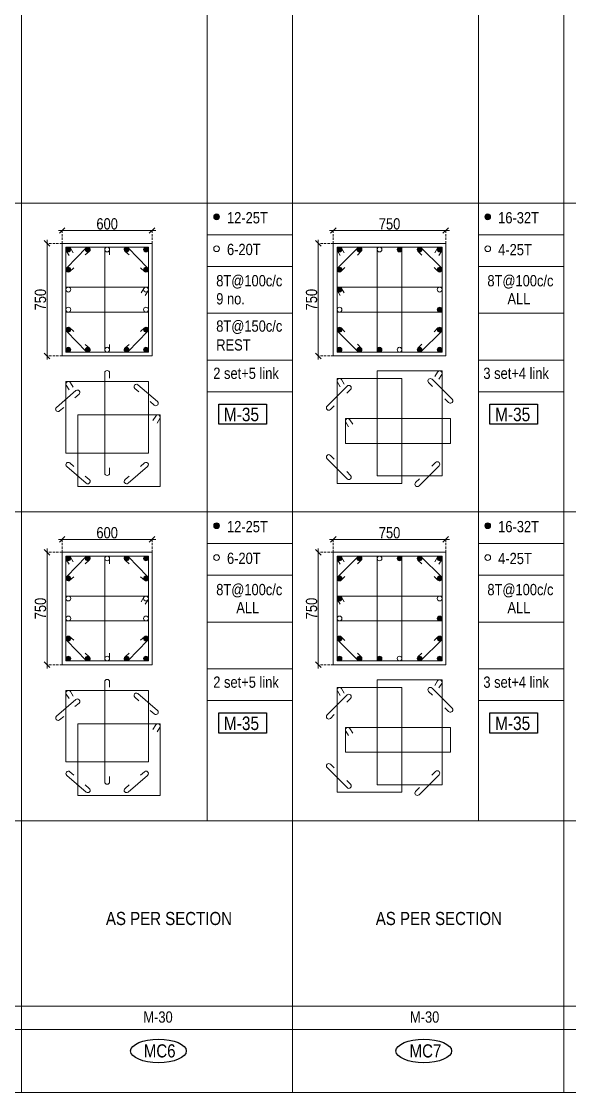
# Model space of a CAD drawing. Header units: millimetres. Extents: x 1112055 to 3390982, y -148532 to 766891.
# Drawn here: x 2996372 to 3010995, y 316778 to 345356 of the extents above; entities that cross this region are included whole.
import ezdxf
from ezdxf.enums import TextEntityAlignment as Align

# ---------------------------------------------------------------- set-up
doc = ezdxf.new("R2010")
doc.units = ezdxf.units.MM
doc.header["$PDMODE"] = 35
doc.header["$PDSIZE"] = -25
doc.linetypes.add('DASHED2', pattern=[0.375, 0.25, -0.125])
doc.linetypes.add('Hidden', pattern=[9.525, 6.35, -3.175])
for name, color, linetype, lineweight in [('B COL. SIZE DIM', 220, 'Continuous', 25), ('B COLSCH', 204, 'Continuous', 20), ('B COLUMN', 1, 'Hidden', 9), ('B STEEL', 34, 'Continuous', 15), ('B TITLE BLOCK', 250, 'Continuous', 0)]:
    doc.layers.add(name, color=color, linetype=linetype, lineweight=lineweight)
doc.layers.add('B TEXT', color=7, linetype='Continuous')
doc.styles.add('dim inside', font='romans.shx', dxfattribs={"width": 0.8, "height": 125})
doc.styles.add('SWINC', font='swissc.ttf')
doc.dimstyles.new('dim inside', dxfattribs={"dimtxt": 125, "dimasz": 100, "dimexe": 0, "dimexo": 0, "dimgap": 10, "dimtad": 0, "dimdec": 0, "dimzin": 0, "dimdsep": 46, "dimtxsty": 'dim inside', "dimblk": 'SMALL', "dimcen": 0.09, "dimadec": 0, "dimazin": 0, "dimtfac": 1, "dimtdec": 0, "dimtofl": 0, "dimtmove": 0, "dimatfit": 3, "dimfxl": 1, "dimtolj": 1, "dimtzin": 0, "dimarcsym": 2})

# ---------------------------------------------------------------- blocks, each defined once
blk = doc.blocks.new('_Oblique')
at = {"color": 0, "linetype": 'ByBlock', "lineweight": -2}
blk.add_line((-0.5, -0.5), (0.5, 0.5), dxfattribs=at)
blk = doc.blocks.new('*D4474')
at = {"layer": 'B COL. SIZE DIM', "color": 250, "lineweight": 9, "ltscale": 250, "transparency": 16777216}
blk.add_line((2997359, 331538), (2999959, 331538), dxfattribs=at)
at = {"layer": 'B COL. SIZE DIM', "color": 250, "linetype": 'DASHED2', "lineweight": 9, "ltscale": 250, "transparency": 16777216}
for p, q in [((2997459, 331193), (2997459, 331538)), ((2999859, 331193), (2999859, 331538))]:
    blk.add_line(p, q, dxfattribs=at)
at = {"layer": 'Defpoints', "color": 0, "transparency": 16777216}
for p in [(2999859, 331538), (2997459, 331193), (2999859, 331193)]:
    blk.add_point(p, dxfattribs=at)
at = {"layer": 'B COL. SIZE DIM', "color": 250, "lineweight": 9, "transparency": 16777216, "xscale": 150, "yscale": 150, "zscale": 150, "rotation": 180}
blk.add_blockref('_Oblique', (2997459, 331538), dxfattribs=at)
at = {"layer": 'B COL. SIZE DIM', "color": 250, "lineweight": 9, "transparency": 16777216, "xscale": 150, "yscale": 150, "zscale": 150}
blk.add_blockref('_Oblique', (2999859, 331538), dxfattribs=at)
at = {"layer": 'B COL. SIZE DIM', "color": 6, "transparency": 16777216, "insert": (2998659, 331713), "char_height": 300, "attachment_point": 5, "style": 'SWINC'}
blk.add_mtext('\\A1;600', dxfattribs=at)
blk = doc.blocks.new('*D4475')
at = {"layer": 'B COL. SIZE DIM', "color": 250, "lineweight": 9, "ltscale": 250, "transparency": 16777216}
blk.add_line((2997056, 331293), (2997056, 328093), dxfattribs=at)
at = {"layer": 'B COL. SIZE DIM', "color": 250, "linetype": 'DASHED2', "lineweight": 9, "ltscale": 250, "transparency": 16777216}
for p, q in [((2997459, 331193), (2997056, 331193)), ((2997459, 328193), (2997056, 328193))]:
    blk.add_line(p, q, dxfattribs=at)
at = {"layer": 'Defpoints', "color": 0, "transparency": 16777216}
for p in [(2997459, 331193), (2997056, 328193), (2997459, 328193)]:
    blk.add_point(p, dxfattribs=at)
at = {"layer": 'B COL. SIZE DIM', "color": 250, "lineweight": 9, "transparency": 16777216, "xscale": 150, "yscale": 150, "zscale": 150}
for p, rotation in [((2997056, 331193), 90), ((2997056, 328193), 270)]:
    blk.add_blockref('_Oblique', p, dxfattribs=dict(at, rotation=rotation))
at = {"layer": 'B COL. SIZE DIM', "color": 6, "transparency": 16777216, "insert": (2996881, 329693), "char_height": 300, "attachment_point": 5, "rotation": 90, "style": 'SWINC'}
blk.add_mtext('\\A1;750', dxfattribs=at)
blk = doc.blocks.new('*D4476')
at = {"layer": 'B COL. SIZE DIM', "color": 250, "lineweight": 9, "ltscale": 250, "transparency": 16777216}
blk.add_line((2997359, 339778), (2999959, 339778), dxfattribs=at)
at = {"layer": 'B COL. SIZE DIM', "color": 250, "linetype": 'DASHED2', "lineweight": 9, "ltscale": 250, "transparency": 16777216}
for p, q in [((2997459, 339433), (2997459, 339778)), ((2999859, 339433), (2999859, 339778))]:
    blk.add_line(p, q, dxfattribs=at)
at = {"layer": 'Defpoints', "color": 0, "transparency": 16777216}
for p in [(2999859, 339778), (2997459, 339433), (2999859, 339433)]:
    blk.add_point(p, dxfattribs=at)
at = {"layer": 'B COL. SIZE DIM', "color": 250, "lineweight": 9, "transparency": 16777216, "xscale": 150, "yscale": 150, "zscale": 150, "rotation": 180}
blk.add_blockref('_Oblique', (2997459, 339778), dxfattribs=at)
at = {"layer": 'B COL. SIZE DIM', "color": 250, "lineweight": 9, "transparency": 16777216, "xscale": 150, "yscale": 150, "zscale": 150}
blk.add_blockref('_Oblique', (2999859, 339778), dxfattribs=at)
at = {"layer": 'B COL. SIZE DIM', "color": 6, "transparency": 16777216, "insert": (2998659, 339953), "char_height": 300, "attachment_point": 5, "style": 'SWINC'}
blk.add_mtext('\\A1;600', dxfattribs=at)
blk = doc.blocks.new('*D4477')
at = {"layer": 'B COL. SIZE DIM', "color": 250, "lineweight": 9, "ltscale": 250, "transparency": 16777216}
blk.add_line((2997056, 339533), (2997056, 336333), dxfattribs=at)
at = {"layer": 'B COL. SIZE DIM', "color": 250, "linetype": 'DASHED2', "lineweight": 9, "ltscale": 250, "transparency": 16777216}
for p, q in [((2997459, 339433), (2997056, 339433)), ((2997459, 336433), (2997056, 336433))]:
    blk.add_line(p, q, dxfattribs=at)
at = {"layer": 'Defpoints', "color": 0, "transparency": 16777216}
for p in [(2997459, 339433), (2997056, 336433), (2997459, 336433)]:
    blk.add_point(p, dxfattribs=at)
at = {"layer": 'B COL. SIZE DIM', "color": 250, "lineweight": 9, "transparency": 16777216, "xscale": 150, "yscale": 150, "zscale": 150}
for p, rotation in [((2997056, 339433), 90), ((2997056, 336433), 270)]:
    blk.add_blockref('_Oblique', p, dxfattribs=dict(at, rotation=rotation))
at = {"layer": 'B COL. SIZE DIM', "color": 6, "transparency": 16777216, "insert": (2996881, 337933), "char_height": 300, "attachment_point": 5, "rotation": 90, "style": 'SWINC'}
blk.add_mtext('\\A1;750', dxfattribs=at)
blk = doc.blocks.new('*D4110')
at = {"layer": 'B COL. SIZE DIM', "color": 250, "lineweight": 9, "ltscale": 250, "transparency": 16777216}
blk.add_line((3004593, 331538), (3007793, 331538), dxfattribs=at)
at = {"layer": 'B COL. SIZE DIM', "color": 250, "linetype": 'DASHED2', "lineweight": 9, "ltscale": 250, "transparency": 16777216}
for p, q in [((3004693, 331193), (3004693, 331538)), ((3007693, 331193), (3007693, 331538))]:
    blk.add_line(p, q, dxfattribs=at)
at = {"layer": 'Defpoints', "color": 0, "transparency": 16777216}
for p in [(3007693, 331538), (3004693, 331193), (3007693, 331193)]:
    blk.add_point(p, dxfattribs=at)
at = {"layer": 'B COL. SIZE DIM', "color": 250, "lineweight": 9, "transparency": 16777216, "xscale": 150, "yscale": 150, "zscale": 150, "rotation": 180}
blk.add_blockref('_Oblique', (3004693, 331538), dxfattribs=at)
at = {"layer": 'B COL. SIZE DIM', "color": 250, "lineweight": 9, "transparency": 16777216, "xscale": 150, "yscale": 150, "zscale": 150}
blk.add_blockref('_Oblique', (3007693, 331538), dxfattribs=at)
at = {"layer": 'B COL. SIZE DIM', "color": 6, "transparency": 16777216, "insert": (3006193, 331713), "char_height": 300, "attachment_point": 5, "style": 'SWINC'}
blk.add_mtext('\\A1;750', dxfattribs=at)
blk = doc.blocks.new('*D4111')
at = {"layer": 'B COL. SIZE DIM', "color": 250, "lineweight": 9, "ltscale": 250, "transparency": 16777216}
blk.add_line((3004289, 331293), (3004289, 328093), dxfattribs=at)
at = {"layer": 'B COL. SIZE DIM', "color": 250, "linetype": 'DASHED2', "lineweight": 9, "ltscale": 250, "transparency": 16777216}
for p, q in [((3004693, 331193), (3004289, 331193)), ((3004693, 328193), (3004289, 328193))]:
    blk.add_line(p, q, dxfattribs=at)
at = {"layer": 'Defpoints', "color": 0, "transparency": 16777216}
for p in [(3004693, 331193), (3004289, 328193), (3004693, 328193)]:
    blk.add_point(p, dxfattribs=at)
at = {"layer": 'B COL. SIZE DIM', "color": 250, "lineweight": 9, "transparency": 16777216, "xscale": 150, "yscale": 150, "zscale": 150}
for p, rotation in [((3004289, 331193), 90), ((3004289, 328193), 270)]:
    blk.add_blockref('_Oblique', p, dxfattribs=dict(at, rotation=rotation))
at = {"layer": 'B COL. SIZE DIM', "color": 6, "transparency": 16777216, "insert": (3004114, 329693), "char_height": 300, "attachment_point": 5, "rotation": 90, "style": 'SWINC'}
blk.add_mtext('\\A1;750', dxfattribs=at)
blk = doc.blocks.new('*D4112')
at = {"layer": 'B COL. SIZE DIM', "color": 250, "lineweight": 9, "ltscale": 250, "transparency": 16777216}
blk.add_line((3004593, 339778), (3007793, 339778), dxfattribs=at)
at = {"layer": 'B COL. SIZE DIM', "color": 250, "linetype": 'DASHED2', "lineweight": 9, "ltscale": 250, "transparency": 16777216}
for p, q in [((3004693, 339433), (3004693, 339778)), ((3007693, 339433), (3007693, 339778))]:
    blk.add_line(p, q, dxfattribs=at)
at = {"layer": 'Defpoints', "color": 0, "transparency": 16777216}
for p in [(3007693, 339778), (3004693, 339433), (3007693, 339433)]:
    blk.add_point(p, dxfattribs=at)
at = {"layer": 'B COL. SIZE DIM', "color": 250, "lineweight": 9, "transparency": 16777216, "xscale": 150, "yscale": 150, "zscale": 150, "rotation": 180}
blk.add_blockref('_Oblique', (3004693, 339778), dxfattribs=at)
at = {"layer": 'B COL. SIZE DIM', "color": 250, "lineweight": 9, "transparency": 16777216, "xscale": 150, "yscale": 150, "zscale": 150}
blk.add_blockref('_Oblique', (3007693, 339778), dxfattribs=at)
at = {"layer": 'B COL. SIZE DIM', "color": 6, "transparency": 16777216, "insert": (3006193, 339953), "char_height": 300, "attachment_point": 5, "style": 'SWINC'}
blk.add_mtext('\\A1;750', dxfattribs=at)
blk = doc.blocks.new('*D4113')
at = {"layer": 'B COL. SIZE DIM', "color": 250, "lineweight": 9, "ltscale": 250, "transparency": 16777216}
blk.add_line((3004289, 339533), (3004289, 336333), dxfattribs=at)
at = {"layer": 'B COL. SIZE DIM', "color": 250, "linetype": 'DASHED2', "lineweight": 9, "ltscale": 250, "transparency": 16777216}
for p, q in [((3004693, 339433), (3004289, 339433)), ((3004693, 336433), (3004289, 336433))]:
    blk.add_line(p, q, dxfattribs=at)
at = {"layer": 'Defpoints', "color": 0, "transparency": 16777216}
for p in [(3004693, 339433), (3004289, 336433), (3004693, 336433)]:
    blk.add_point(p, dxfattribs=at)
at = {"layer": 'B COL. SIZE DIM', "color": 250, "lineweight": 9, "transparency": 16777216, "xscale": 150, "yscale": 150, "zscale": 150}
for p, rotation in [((3004289, 339433), 90), ((3004289, 336433), 270)]:
    blk.add_blockref('_Oblique', p, dxfattribs=dict(at, rotation=rotation))
at = {"layer": 'B COL. SIZE DIM', "color": 6, "transparency": 16777216, "insert": (3004114, 337933), "char_height": 300, "attachment_point": 5, "rotation": 90, "style": 'SWINC'}
blk.add_mtext('\\A1;750', dxfattribs=at)

msp = doc.modelspace()

# ---------------------------------------------------------------- hatches: boundary and pattern name
at = {"layer": 'B STEEL', "lineweight": 9, "ltscale": 0.5}
h = msp.add_hatch(color=34, dxfattribs=at)
edge = h.paths.add_edge_path()
edge.add_arc((3001577.8, 340142.4), 76.8, 0, 360)
h = msp.add_hatch(color=34, dxfattribs=at)
edge = h.paths.add_edge_path()
edge.add_arc((3008811.4, 340142.4), 76.8, 0, 360)
h = msp.add_hatch(color=34, dxfattribs=at)
edge = h.paths.add_edge_path()
edge.add_arc((2997623.5, 339269.2), 64, 0, 360)
at = {"layer": 'B STEEL', "lineweight": 30}
h = msp.add_hatch(color=34, dxfattribs=at)
edge = h.paths.add_edge_path()
edge.add_arc((2998141.4, 339269.2), 64, 0, 360)
h = msp.add_hatch(color=34, dxfattribs=at)
edge = h.paths.add_edge_path()
edge.add_arc((2999177.4, 339269.2), 64, 0, 360)
at = {"layer": 'B STEEL', "lineweight": 9, "ltscale": 0.5}
h = msp.add_hatch(color=34, dxfattribs=at)
edge = h.paths.add_edge_path()
edge.add_arc((2999695.4, 339269.2), 64, 180, 540, ccw=False)
h = msp.add_hatch(color=34, dxfattribs=at)
edge = h.paths.add_edge_path()
edge.add_arc((3004857, 339269.2), 64, 0, 360)
at = {"layer": 'B STEEL'}
h = msp.add_hatch(color=34, dxfattribs=at)
edge = h.paths.add_edge_path()
edge.add_arc((3005391.4, 339269.2), 64, 0, 360)
h = msp.add_hatch(color=34, dxfattribs=at)
edge = h.paths.add_edge_path()
edge.add_arc((3006460.2, 339269.2), 64, 0, 360)
h = msp.add_hatch(color=34, dxfattribs=at)
edge = h.paths.add_edge_path()
edge.add_arc((3006994.6, 339269.2), 64, 0, 360)
at = {"layer": 'B STEEL', "lineweight": 9, "ltscale": 0.5}
h = msp.add_hatch(color=34, dxfattribs=at)
edge = h.paths.add_edge_path()
edge.add_arc((3007529, 339269.2), 64, 180, 540, ccw=False)
at = {"layer": 'B STEEL', "lineweight": 30}
h = msp.add_hatch(color=34, dxfattribs=at)
edge = h.paths.add_edge_path()
edge.add_arc((2997623.5, 338734.8), 64, 0, 360)
h = msp.add_hatch(color=34, dxfattribs=at)
edge = h.paths.add_edge_path()
edge.add_arc((2999695.4, 338734.8), 64, 0, 360)
at = {"layer": 'B STEEL'}
h = msp.add_hatch(color=34, dxfattribs=at)
edge = h.paths.add_edge_path()
edge.add_arc((3004857, 338734.8), 64, 0, 360)
h = msp.add_hatch(color=34, dxfattribs=at)
edge = h.paths.add_edge_path()
edge.add_arc((3007529, 338734.8), 64, 0, 360)
h = msp.add_hatch(color=34, dxfattribs=at)
edge = h.paths.add_edge_path()
edge.add_arc((3004857, 338200.5), 64, 0, 360)
h = msp.add_hatch(color=34, dxfattribs=at)
edge = h.paths.add_edge_path()
edge.add_arc((3007529, 337666.1), 64, 0, 360)
at = {"layer": 'B STEEL', "lineweight": 30}
h = msp.add_hatch(color=34, dxfattribs=at)
edge = h.paths.add_edge_path()
edge.add_arc((2997623.5, 337131.7), 64, 0, 360)
h = msp.add_hatch(color=34, dxfattribs=at)
edge = h.paths.add_edge_path()
edge.add_arc((2999695.4, 337131.7), 64, 0, 360)
at = {"layer": 'B STEEL'}
h = msp.add_hatch(color=34, dxfattribs=at)
edge = h.paths.add_edge_path()
edge.add_arc((3004857, 337131.7), 64, 0, 360)
h = msp.add_hatch(color=34, dxfattribs=at)
edge = h.paths.add_edge_path()
edge.add_arc((3007529, 337131.7), 64, 0, 360)
at = {"layer": 'B STEEL', "lineweight": 9, "ltscale": 0.5}
h = msp.add_hatch(color=34, dxfattribs=at)
edge = h.paths.add_edge_path()
edge.add_arc((2997623.5, 336597.3), 64, 0, 360, ccw=False)
at = {"layer": 'B STEEL', "lineweight": 30}
h = msp.add_hatch(color=34, dxfattribs=at)
edge = h.paths.add_edge_path()
edge.add_arc((2998141.4, 336597.3), 64, 0, 360)
h = msp.add_hatch(color=34, dxfattribs=at)
edge = h.paths.add_edge_path()
edge.add_arc((2999177.4, 336597.3), 64, 0, 360)
at = {"layer": 'B STEEL', "lineweight": 9, "ltscale": 0.5}
h = msp.add_hatch(color=34, dxfattribs=at)
edge = h.paths.add_edge_path()
edge.add_arc((2999695.4, 336597.3), 64, -180, 180)
h = msp.add_hatch(color=34, dxfattribs=at)
edge = h.paths.add_edge_path()
edge.add_arc((3004857, 336597.3), 64, 0, 360, ccw=False)
at = {"layer": 'B STEEL'}
h = msp.add_hatch(color=34, dxfattribs=at)
edge = h.paths.add_edge_path()
edge.add_arc((3005391.4, 336597.3), 64, 0, 360)
h = msp.add_hatch(color=34, dxfattribs=at)
edge = h.paths.add_edge_path()
edge.add_arc((3005925.8, 336597.3), 64, 0, 360)
h = msp.add_hatch(color=34, dxfattribs=at)
edge = h.paths.add_edge_path()
edge.add_arc((3006994.6, 336597.3), 64, 0, 360)
at = {"layer": 'B STEEL', "lineweight": 9, "ltscale": 0.5}
h = msp.add_hatch(color=34, dxfattribs=at)
edge = h.paths.add_edge_path()
edge.add_arc((3007529, 336597.3), 64, -180, 180)
h = msp.add_hatch(color=34, dxfattribs=at)
edge = h.paths.add_edge_path()
edge.add_arc((3001577.8, 331902.6), 76.8, 0, 360)
h = msp.add_hatch(color=34, dxfattribs=at)
edge = h.paths.add_edge_path()
edge.add_arc((3008811.4, 331902.6), 76.8, 0, 360)
h = msp.add_hatch(color=34, dxfattribs=at)
edge = h.paths.add_edge_path()
edge.add_arc((2997623.5, 331029.4), 64, 0, 360)
at = {"layer": 'B STEEL', "lineweight": 30}
h = msp.add_hatch(color=34, dxfattribs=at)
edge = h.paths.add_edge_path()
edge.add_arc((2998141.4, 331029.4), 64, 0, 360)
h = msp.add_hatch(color=34, dxfattribs=at)
edge = h.paths.add_edge_path()
edge.add_arc((2999177.4, 331029.4), 64, 0, 360)
at = {"layer": 'B STEEL', "lineweight": 9, "ltscale": 0.5}
h = msp.add_hatch(color=34, dxfattribs=at)
edge = h.paths.add_edge_path()
edge.add_arc((2999695.4, 331029.4), 64, 180, 540, ccw=False)
h = msp.add_hatch(color=34, dxfattribs=at)
edge = h.paths.add_edge_path()
edge.add_arc((3004857, 331029.4), 64, 0, 360)
at = {"layer": 'B STEEL'}
h = msp.add_hatch(color=34, dxfattribs=at)
edge = h.paths.add_edge_path()
edge.add_arc((3005391.4, 331029.4), 64, 0, 360)
h = msp.add_hatch(color=34, dxfattribs=at)
edge = h.paths.add_edge_path()
edge.add_arc((3006460.2, 331029.4), 64, 0, 360)
h = msp.add_hatch(color=34, dxfattribs=at)
edge = h.paths.add_edge_path()
edge.add_arc((3006994.6, 331029.4), 64, 0, 360)
at = {"layer": 'B STEEL', "lineweight": 9, "ltscale": 0.5}
h = msp.add_hatch(color=34, dxfattribs=at)
edge = h.paths.add_edge_path()
edge.add_arc((3007529, 331029.4), 64, 180, 540, ccw=False)
at = {"layer": 'B STEEL', "lineweight": 30}
h = msp.add_hatch(color=34, dxfattribs=at)
edge = h.paths.add_edge_path()
edge.add_arc((2997623.5, 330495), 64, 0, 360)
h = msp.add_hatch(color=34, dxfattribs=at)
edge = h.paths.add_edge_path()
edge.add_arc((2999695.4, 330495), 64, 0, 360)
at = {"layer": 'B STEEL'}
h = msp.add_hatch(color=34, dxfattribs=at)
edge = h.paths.add_edge_path()
edge.add_arc((3004857, 330495), 64, 0, 360)
h = msp.add_hatch(color=34, dxfattribs=at)
edge = h.paths.add_edge_path()
edge.add_arc((3007529, 330495), 64, 0, 360)
h = msp.add_hatch(color=34, dxfattribs=at)
edge = h.paths.add_edge_path()
edge.add_arc((3004857, 329960.6), 64, 0, 360)
h = msp.add_hatch(color=34, dxfattribs=at)
edge = h.paths.add_edge_path()
edge.add_arc((3007529, 329426.2), 64, 0, 360)
at = {"layer": 'B STEEL', "lineweight": 30}
h = msp.add_hatch(color=34, dxfattribs=at)
edge = h.paths.add_edge_path()
edge.add_arc((2997623.5, 328891.8), 64, 0, 360)
h = msp.add_hatch(color=34, dxfattribs=at)
edge = h.paths.add_edge_path()
edge.add_arc((2999695.4, 328891.8), 64, 0, 360)
at = {"layer": 'B STEEL'}
h = msp.add_hatch(color=34, dxfattribs=at)
edge = h.paths.add_edge_path()
edge.add_arc((3004857, 328891.8), 64, 0, 360)
h = msp.add_hatch(color=34, dxfattribs=at)
edge = h.paths.add_edge_path()
edge.add_arc((3007529, 328891.8), 64, 0, 360)
at = {"layer": 'B STEEL', "lineweight": 9, "ltscale": 0.5}
h = msp.add_hatch(color=34, dxfattribs=at)
edge = h.paths.add_edge_path()
edge.add_arc((2997623.5, 328357.4), 64, 0, 360, ccw=False)
at = {"layer": 'B STEEL', "lineweight": 30}
h = msp.add_hatch(color=34, dxfattribs=at)
edge = h.paths.add_edge_path()
edge.add_arc((2998141.4, 328357.4), 64, 0, 360)
h = msp.add_hatch(color=34, dxfattribs=at)
edge = h.paths.add_edge_path()
edge.add_arc((2999177.4, 328357.4), 64, 0, 360)
at = {"layer": 'B STEEL', "lineweight": 9, "ltscale": 0.5}
h = msp.add_hatch(color=34, dxfattribs=at)
edge = h.paths.add_edge_path()
edge.add_arc((2999695.4, 328357.4), 64, -180, 180)
h = msp.add_hatch(color=34, dxfattribs=at)
edge = h.paths.add_edge_path()
edge.add_arc((3004857, 328357.4), 64, 0, 360, ccw=False)
at = {"layer": 'B STEEL'}
h = msp.add_hatch(color=34, dxfattribs=at)
edge = h.paths.add_edge_path()
edge.add_arc((3005391.4, 328357.4), 64, 0, 360)
h = msp.add_hatch(color=34, dxfattribs=at)
edge = h.paths.add_edge_path()
edge.add_arc((3005925.8, 328357.4), 64, 0, 360)
h = msp.add_hatch(color=34, dxfattribs=at)
edge = h.paths.add_edge_path()
edge.add_arc((3006994.6, 328357.4), 64, 0, 360)
at = {"layer": 'B STEEL', "lineweight": 9, "ltscale": 0.5}
h = msp.add_hatch(color=34, dxfattribs=at)
edge = h.paths.add_edge_path()
edge.add_arc((3007529, 328357.4), 64, -180, 180)

# ---------------------------------------------------------------- linework, layer by layer
at = {"layer": 'B COLSCH', "color": 250, "lineweight": 0}
for p, q in [((2996372.4, 373470.1), (2996372.4, 316778.4)), ((3001331.5, 373470.1), (3001331.5, 324031)), ((3003605.9, 373470.1), (3003605.9, 316778.4)), ((3008565.1, 373470.1), (3008565.1, 324031)), ((3010839.5, 373470.1), (3010839.5, 316778.4)), ((2977244.7, 340510.7), (3061474.3, 340510.7)), ((3001331.5, 339665.7), (3003605.9, 339665.7)), ((3008565.1, 339665.7), (3010839.5, 339665.7)), ((3001331.5, 338820.7), (3003605.9, 338820.7)), ((3008565.1, 338820.7), (3010839.5, 338820.7)), ((3001331.5, 337571), (3003605.9, 337571)), ((3008565.1, 337571), (3010839.5, 337571)), ((3001331.5, 336321.2), (3003605.9, 336321.2)), ((3008565.1, 336321.2), (3010839.5, 336321.2)), ((3001331.5, 335476.2), (3003605.9, 335476.2)), ((3008565.1, 335476.2), (3010839.5, 335476.2)), ((2977244.7, 332270.9), (3061474.3, 332270.9)), ((3001331.5, 331425.9), (3003605.9, 331425.9)), ((3008565.1, 331425.9), (3010839.5, 331425.9)), ((3001331.5, 330580.9), (3003605.9, 330580.9)), ((3008565.1, 330580.9), (3010839.5, 330580.9)), ((3001331.5, 329331.1), (3003605.9, 329331.1)), ((3008565.1, 329331.1), (3010839.5, 329331.1)), ((3001331.5, 328081.4), (3003605.9, 328081.4)), ((3008565.1, 328081.4), (3010839.5, 328081.4)), ((3001331.5, 327236.4), (3003605.9, 327236.4)), ((3008565.1, 327236.4), (3010839.5, 327236.4)), ((2977244.7, 324031), (3061474.3, 324031)), ((2977244.7, 319080.1), (3061474.3, 319080.1)), ((2977244.7, 318461.3), (3061474.3, 318461.3)), ((2977244.7, 316778.4), (3061474.3, 316778.4))]:
    msp.add_line(p, q, dxfattribs=at)
at = {"layer": 'B COLUMN', "color": 1, "linetype": 'ByBlock', "lineweight": 20}
for points in [[(2997459.4, 336433.2), (2999859.4, 336433.2), (2999859.4, 339433.3), (2997459.4, 339433.3)], [(3004693, 336433.3), (3007693, 336433.3), (3007693, 339433.3), (3004693, 339433.3)], [(2997459.4, 328193.4), (2999859.4, 328193.4), (2999859.4, 331193.4), (2997459.4, 331193.4)], [(3004693, 328193.4), (3007693, 328193.4), (3007693, 331193.4), (3004693, 331193.4)]]:
    msp.add_lwpolyline(points, close=True, dxfattribs=at)
at = {"layer": 'B STEEL', "color": 34, "lineweight": 9, "ltscale": 0.5}
for points in [[(2997643.7, 339114.2), (2997568.9, 339235.7, -1), (2997678, 339302.8), (2997752.7, 339181.3)], [(2997773.4, 338779.3), (2997665.2, 338686.3, -1), (2997581.7, 338783.4), (2998099.7, 339317.8, -1), (2998183.2, 339220.7), (2998075, 339127.7)], [(2998723.5, 339126.6), (2998723.5, 339269.2, 1), (2998595.4, 339269.2), (2998595.4, 336597.3, 1), (2998723.5, 336597.3), (2998723.5, 336739.9)], [(2999545.5, 338779.3), (2999653.7, 338686.3, 1), (2999737.1, 338783.4), (2999219.2, 339317.8, 1), (2999135.7, 339220.7), (2999243.9, 339127.7)], [(3004877.2, 339114.2), (3004802.5, 339235.7, -1), (3004911.5, 339302.8), (3004986.3, 339181.3)], [(3005003.1, 338790.4), (3004902.3, 338689.6, -1), (3004811.7, 338780.1), (3005346.1, 339314.5, -1), (3005436.7, 339224), (3005335.8, 339123.1)], [(3007382.8, 338790.4), (3007483.7, 338689.6, 1), (3007574.2, 338780.1), (3007039.8, 339314.5, 1), (3006949.3, 339224), (3007050.2, 339123.1)], [(3007508.7, 339114.2), (3007583.5, 339235.7, 1), (3007474.4, 339302.8), (3007399.7, 339181.3)], [(2999675.2, 338045.4), (2999749.9, 338166.9, 1), (2999640.9, 338234), (2999566.1, 338112.5)], [(3004877.2, 338045.4), (3004802.5, 338166.9, -1), (3004911.5, 338234), (3004986.3, 338112.5)], [(2997773.4, 337087.2), (2997665.2, 337180.2, 1), (2997581.7, 337083.1), (2998099.7, 336548.7, 1), (2998183.2, 336645.8), (2998075, 336738.8)], [(2999545.5, 337087.2), (2999653.7, 337180.2, -1), (2999737.1, 337083.1), (2999219.2, 336548.7, -1), (2999135.7, 336645.8), (2999243.9, 336738.8)], [(3005003.1, 337076.1), (3004902.3, 337176.9, 1), (3004811.7, 337086.4), (3005346.1, 336552, 1), (3005436.7, 336642.5), (3005335.8, 336743.4)], [(3007382.8, 337076.1), (3007483.7, 337176.9, -1), (3007574.2, 337086.4), (3007039.8, 336552, -1), (3006949.3, 336642.5), (3007050.2, 336743.4)], [(2998723.5, 335835.7), (2998723.5, 335978.3, 1), (2998595.4, 335978.3), (2998595.4, 333306.4, 1), (2998723.5, 333306.4), (2998723.5, 333449)], [(3004877.2, 335610.6), (3004802.5, 335732.1, -1), (3004911.5, 335799.2), (3004986.3, 335677.7)], [(3007668.8, 335286.9), (3007769.6, 335186, 1), (3007860.2, 335276.5), (3007325.8, 335810.9, 1), (3007235.2, 335720.4), (3007336.1, 335619.5)], [(3007508.7, 335813), (3007583.5, 335934.5, 1), (3007474.4, 336001.6), (3007399.7, 335880.1)], [(2997499.4, 335056), (2997391.2, 334963, -1), (2997307.8, 335060.1), (2997825.7, 335505.4, -1), (2997909.2, 335408.3), (2997801, 335315.3)], [(2997643.7, 335529.2), (2997568.9, 335650.7, -1), (2997678, 335717.8), (2997752.7, 335596.3)], [(2999808.5, 335211.7), (2999916.7, 335118.7, 1), (3000000.1, 335215.8), (2999482.1, 335661.1, 1), (2999398.7, 335564), (2999506.8, 335471)], [(3004717.2, 335102.3), (3004616.3, 335001.4, -1), (3004525.8, 335092), (3005060.2, 335626.4, -1), (3005150.7, 335535.8), (3005049.8, 335435)], [(2999989.9, 334638.6), (3000064.7, 334760.1, 1), (2999955.7, 334827.2), (2999880.9, 334705.7)], [(3005100.4, 334541.8), (3005025.6, 334663.3, -1), (3005134.7, 334730.4), (3005209.4, 334608.9)], [(3004717.2, 333678), (3004616.3, 333778.9, 1), (3004525.8, 333688.3), (3005060.2, 333153.9, 1), (3005150.7, 333244.5), (3005049.8, 333345.3)], [(2997773.4, 333484.5), (2997665.2, 333577.5, 1), (2997581.7, 333480.4), (2998099.7, 333035.1, 1), (2998183.2, 333132.2), (2998075, 333225.1)], [(2999545.5, 333484.5), (2999653.7, 333577.5, -1), (2999737.1, 333480.4), (2999219.2, 333035.1, -1), (2999135.7, 333132.2), (2999243.9, 333225.1)], [(3007321.3, 333486.9), (3007422.2, 333587.8, -1), (3007512.7, 333497.2), (3006978.3, 332962.8, -1), (3006887.8, 333053.4), (3006988.7, 333154.2)], [(2997643.7, 330874.4), (2997568.9, 330995.8, -1), (2997678, 331062.9), (2997752.7, 330941.5)], [(2997773.4, 330539.4), (2997665.2, 330446.5, -1), (2997581.7, 330543.5), (2998099.7, 331077.9, -1), (2998183.2, 330980.8), (2998075, 330887.9)], [(2998723.5, 330886.7), (2998723.5, 331029.4, 1), (2998595.4, 331029.4), (2998595.4, 328357.4, 1), (2998723.5, 328357.4), (2998723.5, 328500.1)], [(2999545.5, 330539.4), (2999653.7, 330446.5, 1), (2999737.1, 330543.5), (2999219.2, 331077.9, 1), (2999135.7, 330980.8), (2999243.9, 330887.9)], [(3004877.2, 330874.4), (3004802.5, 330995.8, -1), (3004911.5, 331062.9), (3004986.3, 330941.5)], [(3005003.1, 330550.6), (3004902.3, 330449.7, -1), (3004811.7, 330540.3), (3005346.1, 331074.7, -1), (3005436.7, 330984.1), (3005335.8, 330883.3)], [(3007382.8, 330550.6), (3007483.7, 330449.7, 1), (3007574.2, 330540.3), (3007039.8, 331074.7, 1), (3006949.3, 330984.1), (3007050.2, 330883.3)], [(3007508.7, 330874.4), (3007583.5, 330995.8, 1), (3007474.4, 331062.9), (3007399.7, 330941.5)], [(2999675.2, 329805.6), (2999749.9, 329927, 1), (2999640.9, 329994.2), (2999566.1, 329872.7)], [(3004877.2, 329805.6), (3004802.5, 329927.1, -1), (3004911.5, 329994.2), (3004986.3, 329872.7)], [(2997773.4, 328847.4), (2997665.2, 328940.4, 1), (2997581.7, 328843.3), (2998099.7, 328308.9, 1), (2998183.2, 328406), (2998075, 328498.9)], [(2999545.5, 328847.4), (2999653.7, 328940.4, -1), (2999737.1, 328843.3), (2999219.2, 328308.9, -1), (2999135.7, 328406), (2999243.9, 328498.9)], [(3005003.1, 328836.2), (3004902.3, 328937.1, 1), (3004811.7, 328846.6), (3005346.1, 328312.2, 1), (3005436.7, 328402.7), (3005335.8, 328503.6)], [(3007382.8, 328836.2), (3007483.7, 328937.1, -1), (3007574.2, 328846.6), (3007039.8, 328312.2, -1), (3006949.3, 328402.7), (3007050.2, 328503.6)], [(2998723.5, 327595.8), (2998723.5, 327738.5, 1), (2998595.4, 327738.5), (2998595.4, 325066.5, 1), (2998723.5, 325066.5), (2998723.5, 325209.2)], [(3007508.7, 327573.2), (3007583.5, 327694.6, 1), (3007474.4, 327761.8), (3007399.7, 327640.3)], [(2997643.7, 327289.4), (2997568.9, 327410.9, -1), (2997678, 327478), (2997752.7, 327356.5)], [(3004877.2, 327370.8), (3004802.5, 327492.3, -1), (3004911.5, 327559.4), (3004986.3, 327437.9)], [(3007668.8, 327047), (3007769.6, 326946.2, 1), (3007860.2, 327036.7), (3007325.8, 327571.1, 1), (3007235.2, 327480.5), (3007336.1, 327379.7)], [(2997499.4, 326816.1), (2997391.2, 326723.1, -1), (2997307.8, 326820.2), (2997825.7, 327265.6, -1), (2997909.2, 327168.5), (2997801, 327075.5)], [(2999808.5, 326971.8), (2999916.7, 326878.8, 1), (3000000.1, 326975.9), (2999482.1, 327421.3, 1), (2999398.7, 327324.2), (2999506.8, 327231.2)], [(3004717.2, 326862.5), (3004616.3, 326761.6, -1), (3004525.8, 326852.1), (3005060.2, 327386.5, -1), (3005150.7, 327296), (3005049.8, 327195.1)], [(2999989.9, 326398.7), (3000064.7, 326520.2, 1), (2999955.7, 326587.3), (2999880.9, 326465.8)], [(3005100.4, 326302), (3005025.6, 326423.5, -1), (3005134.7, 326490.6), (3005209.4, 326369.1)], [(3004717.2, 325438.2), (3004616.3, 325539, 1), (3004525.8, 325448.5), (3005060.2, 324914.1, 1), (3005150.7, 325004.6), (3005049.8, 325105.5)], [(2997773.4, 325244.6), (2997665.2, 325337.6, 1), (2997581.7, 325240.5), (2998099.7, 324795.2, 1), (2998183.2, 324892.3), (2998075, 324985.3)], [(2999545.5, 325244.6), (2999653.7, 325337.6, -1), (2999737.1, 325240.5), (2999219.2, 324795.2, -1), (2999135.7, 324892.3), (2999243.9, 324985.3)], [(3007321.3, 325247), (3007422.2, 325347.9, -1), (3007512.7, 325257.4), (3006978.3, 324723, -1), (3006887.8, 324813.5), (3006988.7, 324914.4)]]:
    msp.add_lwpolyline(points, format="xyb", dxfattribs=at)
for points in [[(2999759.4, 337602), (2997559.4, 337602), (2997559.4, 339333.3), (2999759.4, 339333.3)], [(3004793, 336533.3), (3006524.2, 336533.3), (3006524.2, 339333.3), (3004793, 339333.3)], [(3007593, 336533.3), (3005861.8, 336533.3), (3005861.8, 339333.3), (3007593, 339333.3)], [(2999759.4, 338264.5), (2997559.4, 338264.5), (2997559.4, 336533.2), (2999759.4, 336533.2)], [(3004793, 338264.5), (3007593, 338264.5), (3007593, 337602), (3004793, 337602)], [(3004793, 333029.7), (3006524.2, 333029.7), (3006524.2, 335829.7), (3004793, 335829.7)], [(3007593, 333232.1), (3005861.8, 333232.1), (3005861.8, 336032.1), (3007593, 336032.1)], [(2999759.4, 333838.9), (2997559.4, 333838.9), (2997559.4, 335748.3), (2999759.4, 335748.3)], [(3000074.2, 334857.6), (2997874.2, 334857.6), (2997874.2, 332948.3), (3000074.2, 332948.3)], [(3005016.1, 334760.9), (3007816.1, 334760.9), (3007816.1, 334098.5), (3005016.1, 334098.5)], [(2999759.4, 329362.2), (2997559.4, 329362.2), (2997559.4, 331093.4), (2999759.4, 331093.4)], [(3004793, 328293.4), (3006524.2, 328293.4), (3006524.2, 331093.4), (3004793, 331093.4)], [(3007593, 328293.4), (3005861.8, 328293.4), (3005861.8, 331093.4), (3007593, 331093.4)], [(2999759.4, 330024.6), (2997559.4, 330024.6), (2997559.4, 328293.4), (2999759.4, 328293.4)], [(3004793, 330024.6), (3007593, 330024.6), (3007593, 329362.2), (3004793, 329362.2)], [(3007593, 324992.2), (3005861.8, 324992.2), (3005861.8, 327792.2), (3007593, 327792.2)], [(2999759.4, 325599.1), (2997559.4, 325599.1), (2997559.4, 327508.4), (2999759.4, 327508.4)], [(3004793, 324789.8), (3006524.2, 324789.8), (3006524.2, 327589.8), (3004793, 327589.8)], [(3000074.2, 326617.8), (2997874.2, 326617.8), (2997874.2, 324708.4), (3000074.2, 324708.4)], [(3005016.1, 326521.1), (3007816.1, 326521.1), (3007816.1, 325858.6), (3005016.1, 325858.6)]]:
    msp.add_lwpolyline(points, close=True, dxfattribs=at)
for centre, radius in [((3001577.8, 340142.4), 76.8), ((3008811.4, 340142.4), 76.8), ((2997623.5, 339269.2), 64), ((2998141.4, 339269.2), 64), ((2998659.4, 339269.2), 64), ((2999177.4, 339269.2), 64), ((2999695.4, 339269.2), 64), ((3001577.8, 339292.1), 76.8), ((3004857, 339269.2), 64), ((3005391.4, 339269.2), 64), ((3005925.8, 339269.2), 64), ((3006460.2, 339269.2), 64), ((3006994.6, 339269.2), 64), ((3007529, 339269.2), 64), ((3008811.4, 339292.1), 76.8), ((2997623.5, 338734.8), 64), ((2999695.4, 338734.8), 64), ((3004857, 338734.8), 64), ((3007529, 338734.8), 64), ((2997623.5, 338200.4), 64), ((2999695.4, 338200.4), 64), ((3004857, 338200.5), 64), ((3007529, 338200.5), 64), ((2997623.5, 337666), 64), ((2999695.4, 337666), 64), ((3004857, 337666.1), 64), ((3007529, 337666.1), 64), ((2997623.5, 337131.7), 64), ((2999695.4, 337131.7), 64), ((3004857, 337131.7), 64), ((3007529, 337131.7), 64), ((2997623.5, 336597.3), 64), ((2998141.4, 336597.3), 64), ((2998659.4, 336597.3), 64), ((2999177.4, 336597.3), 64), ((2999695.4, 336597.3), 64), ((3004857, 336597.3), 64), ((3005391.4, 336597.3), 64), ((3005925.8, 336597.3), 64), ((3006460.2, 336597.3), 64), ((3006994.6, 336597.3), 64), ((3007529, 336597.3), 64), ((3001577.8, 331902.6), 76.8), ((3008811.4, 331902.6), 76.8), ((2997623.5, 331029.4), 64), ((2998141.4, 331029.4), 64), ((2998659.4, 331029.4), 64), ((2999177.4, 331029.4), 64), ((2999695.4, 331029.4), 64), ((3001577.8, 331052.3), 76.8), ((3004857, 331029.4), 64), ((3005391.4, 331029.4), 64), ((3005925.8, 331029.4), 64), ((3006460.2, 331029.4), 64), ((3006994.6, 331029.4), 64), ((3007529, 331029.4), 64), ((3008811.4, 331052.3), 76.8), ((2997623.5, 330495), 64), ((2999695.4, 330495), 64), ((3004857, 330495), 64), ((3007529, 330495), 64), ((2997623.5, 329960.6), 64), ((2999695.4, 329960.6), 64), ((3004857, 329960.6), 64), ((3007529, 329960.6), 64), ((2997623.5, 329426.2), 64), ((2999695.4, 329426.2), 64), ((3004857, 329426.2), 64), ((3007529, 329426.2), 64), ((2997623.5, 328891.8), 64), ((2999695.4, 328891.8), 64), ((3004857, 328891.8), 64), ((3007529, 328891.8), 64), ((2997623.5, 328357.4), 64), ((2998141.4, 328357.4), 64), ((2998659.4, 328357.4), 64), ((2999177.4, 328357.4), 64), ((2999695.4, 328357.4), 64), ((3004857, 328357.4), 64), ((3005391.4, 328357.4), 64), ((3005925.8, 328357.4), 64), ((3006460.2, 328357.4), 64), ((3006994.6, 328357.4), 64), ((3007529, 328357.4), 64)]:
    msp.add_circle(centre, radius, dxfattribs=at)
at = {"layer": 'B TEXT', "color": 1}
for points in [[(3001635.2, 335147.2), (3002909.8, 335147.2), (3002909.8, 334609.2), (3001635.2, 334609.2)], [(3008868.7, 335147.2), (3010143.3, 335147.2), (3010143.3, 334609.2), (3008868.7, 334609.2)], [(3001635.2, 326907.3), (3002909.8, 326907.3), (3002909.8, 326369.3), (3001635.2, 326369.3)], [(3008868.7, 326907.3), (3010143.3, 326907.3), (3010143.3, 326369.3), (3008868.7, 326369.3)]]:
    msp.add_lwpolyline(points, close=True, dxfattribs=at)
at = {"layer": 'B TEXT', "color": 250}
for centre in [(3000027.9, 317888.1), (3007106.2, 317888.1)]:
    msp.add_ellipse(centre, major_axis=(743.4, 0), ratio=0.4237999, dxfattribs=at)

# ---------------------------------------------------------------- texts
at = {"layer": 'B TEXT', "style": 'SWINC'}
for s, p in [('12-25T', (3001856.3, 339967.9)), ('16-32T', (3009089.9, 339967.9)), ('6-20T', (3001856.3, 339122.9)), ('4-25T', (3009089.9, 339117.6)), ('8T@100c/c', (3001569.4, 338288)), ('8T@100c/c', (3008802.9, 338288)), ('9 no.', (3001569.4, 337806.2)), ('ALL', (3009337.7, 337806.2)), ('8T@150c/c', (3001569.4, 337078.1)), ('REST', (3001569.4, 336575.7)), ('2 set+5 link', (3001490.2, 335818.7)), ('3 set+4 link', (3008695.4, 335818.7)), ('12-25T', (3001856.3, 331728)), ('16-32T', (3009089.9, 331728)), ('6-20T', (3001856.3, 330883)), ('4-25T', (3009089.9, 330877.7)), ('8T@100c/c', (3001569.4, 330048.2)), ('8T@100c/c', (3008802.9, 330048.2)), ('ALL', (3002104.1, 329566.4)), ('ALL', (3009337.7, 329566.4)), ('2 set+5 link', (3001490.2, 327578.9)), ('3 set+4 link', (3008695.4, 327578.9))]:
    msp.add_text(s, height=300, dxfattribs=at).set_placement(p)
at = {"layer": 'B TEXT', "color": 1, "style": 'SWINC'}
for p in [(3001772.5, 334582.6), (3009006.1, 334582.6), (3001772.5, 326342.8), (3009006.1, 326342.8)]:
    msp.add_text('M-35', height=360, dxfattribs=at).set_placement(p, align=Align.BOTTOM_LEFT)
at = {"layer": 'B TEXT', "color": 6, "style": 'SWINC'}
for s, p in [('AS PER SECTION', (2998626.3, 321247.9)), ('AS PER SECTION', (3005825, 321247.9)), ('MC6', (2999637.4, 317716.1)), ('MC7', (3006727, 317716.1))]:
    msp.add_text(s, height=350, dxfattribs=at).set_placement(p)
at = {"layer": 'B TEXT', "style": 'SWINC'}
for p in [(2999625.1, 318553.6), (3006737.9, 318553.6)]:
    msp.add_text('M-30', height=300, dxfattribs=at).set_placement(p, align=Align.BOTTOM_LEFT)
at = {"layer": 'B TITLE BLOCK', "color": 251, "attachment_point": 2, "style": 'SWINC'}
for width, heights, insert, char_height in [(758153.186, [106642.9], (3349947.6, 325224.3), 289.947), (667332.186, [93867.9], (3070307.3, 318221.9), 344.539), (667332.186, [93867.9], (3192158.8, 318221.9), 344.539)]:
    msp.add_mtext_dynamic_manual_height_columns('\\pxsm1,qj;{\\fBankGothic Lt BT|b0|i0|c0|p34;BHOOMI\\P\\ps*,q*;\\fGost|b0|i0|c0|p2;\\H0.8x;- CONSULTANTS -\\C1; }', width=width, gutter_width=0, heights=heights, dxfattribs=dict(at, insert=insert, char_height=char_height))

# ---------------------------------------------------------------- dimensions: what is measured, and where the dimension line sits
at = {"layer": 'B COL. SIZE DIM', "color": 250, "ltscale": 250}
for base, p1, p2, picture, middle in [((2999859.4, 339778.2), (2997459.4, 339433.3), (2999859.4, 339433.3), '*D4476', (2998659.4, 339953.2)), ((3007693, 339778.2), (3004693, 339433.3), (3007693, 339433.3), '*D4112', (3006193, 339953.2)), ((2999859.4, 331538.4), (2997459.4, 331193.4), (2999859.4, 331193.4), '*D4474', (2998659.4, 331713.4)), ((3007693, 331538.4), (3004693, 331193.4), (3007693, 331193.4), '*D4110', (3006193, 331713.4))]:
    dim = msp.add_linear_dim(base=base, p1=p1, p2=p2, dimstyle='dim inside', override={"dimtxt": 300, "dimasz": 150, "dimgap": 25, "dimtad": 3, "dimlfac": 0.25, "dimtxsty": 'SWINC', "dimblk1": 'Oblique', "dimblk2": 'Oblique', "dimsah": 1, "dimdle": 100, "dimclrd": 250, "dimclre": 250, "dimclrt": 6, "dimfxl": 1000, "dimlwd": 9, "dimlwe": 9}, dxfattribs=at)
    dim.commit()
    dim.dimension.update_dxf_attribs({"geometry": picture, "text_midpoint": middle})
for base, p1, p2, picture, middle in [((2997055.5, 336433.2), (2997459.4, 339433.3), (2997459.4, 336433.2), '*D4477', (2996880.5, 337933.2)), ((3004289.1, 336433.3), (3004693, 339433.3), (3004693, 336433.3), '*D4113', (3004114.1, 337933.3)), ((2997055.5, 328193.4), (2997459.4, 331193.4), (2997459.4, 328193.4), '*D4475', (2996880.5, 329693.4)), ((3004289.1, 328193.4), (3004693, 331193.4), (3004693, 328193.4), '*D4111', (3004114.1, 329693.4))]:
    dim = msp.add_linear_dim(base=base, p1=p1, p2=p2, angle=90, dimstyle='dim inside', override={"dimtxt": 300, "dimasz": 150, "dimgap": 25, "dimtad": 3, "dimlfac": 0.25, "dimtxsty": 'SWINC', "dimblk1": 'Oblique', "dimblk2": 'Oblique', "dimsah": 1, "dimdle": 100, "dimclrd": 250, "dimclre": 250, "dimclrt": 6, "dimfxl": 1000, "dimlwd": 9, "dimlwe": 9}, dxfattribs=at)
    dim.commit()
    dim.dimension.update_dxf_attribs({"geometry": picture, "text_midpoint": middle})

doc.saveas('drawing.dxf')
